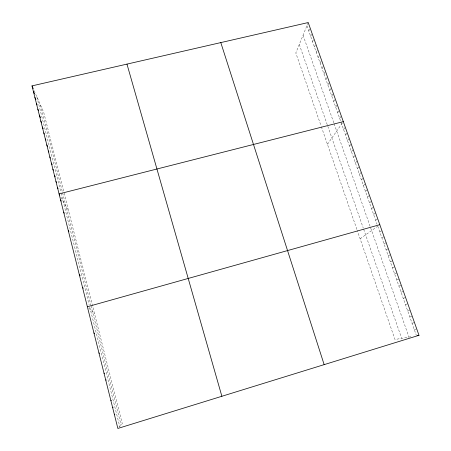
<?xml version="1.0" encoding="UTF-8"?>
<svg xmlns="http://www.w3.org/2000/svg" width="451" height="451" viewBox="0 0 451 451"><rect width="100%" height="100%" fill="white"/><g stroke="black" fill="none" stroke-linecap="round" stroke-linejoin="round"><path stroke-width="0.34" stroke-dasharray="2.25 1.69" d="M308.213 22.55L295.817 52.947L321.129 126.094M308.788 31.012L310.102 27.877M310.666 36.317L311.731 33.842M312.543 41.644L313.896 38.594M314.437 46.989L315.807 43.984M316.331 52.355L317.724 49.39M318.231 57.739L319.646 54.819M320.142 63.146L321.292 60.846M322.065 68.575L323.514 65.745M323.987 74.026L325.165 71.794M325.921 79.494L327.415 76.749M327.86 84.985L329.371 82.285M329.805 90.493L331.338 87.838M331.761 96.024L333.317 93.419M333.723 101.576L334.986 99.53M335.691 107.152L337.292 104.638M337.669 112.75L339.287 110.281M339.654 118.365L341.294 115.946M327.432 144.314L342.98 122.108M343.589 129.499L345.274 127.171M345.539 135.018L347.242 132.735M347.495 140.554L349.221 138.316M349.457 146.107L351.205 143.925M351.43 151.688L353.195 149.552M353.409 157.286L355.196 155.195M355.394 162.907L357.203 160.866M357.384 168.55L359.221 166.554M119.036 427.176L122.283 423.658L63.924 192.402M359.385 174.21L361.245 172.271M361.398 179.898L363.275 178.004M363.41 185.603L365.316 183.76M365.434 191.331L367.362 189.544M367.469 197.081L369.42 195.345M369.51 202.854L371.483 201.169M371.556 208.65L373.552 207.015M373.614 214.467L375.632 212.883M375.677 220.308L377.718 218.78M360.123 238.776L377.222 226.549M379.827 232.056L381.918 230.636M381.912 237.965L384.026 236.595M384.01 243.901L386.152 242.582M386.112 249.854L388.277 248.591M388.226 255.83L390.414 254.629M390.346 261.834L392.562 260.684M392.477 267.86L394.715 266.767M394.614 273.909L396.88 272.872M396.762 279.981L399.05 279.006M398.915 286.081L401.232 285.156M401.08 292.203L403.419 291.34M403.25 298.348L405.618 297.542M405.432 304.521L407.822 303.771M407.619 310.711L410.038 310.029M409.818 316.935L412.265 316.309M412.022 323.175L414.497 322.612M414.238 329.45L416.735 328.942M410.788 336.739L394.98 339.507L357.215 230.376M88.7 308.056L94.563 313.811M60.857 197.093L68.67 211.209M34.175 90.769L43.719 112.344L63.766 191.776M306.922 25.724L377.059 224.22M377.746 226.171L416.239 335.116M303.055 35.195L333.915 123.151M334.123 123.76L408.95 337.06M299.284 44.435L363.252 228.076M363.681 229.3L401.661 338.335M321.354 126.742L357.012 229.779M40.455 104.965L62.43 192.205M62.593 192.848L90.871 305.13M91.04 305.795L121.06 424.983M36.897 96.926L60.919 192.492M61.088 193.158L89.123 304.713M89.755 307.21L119.724 426.437"/><path stroke-width="0.68" d="M114.357 414.458L114.864 414.097M112.615 407.507L113.139 407.219M110.884 400.584L111.42 400.375M418.99 335.302L117.863 428.45L32.01 85.882L308.213 22.55L418.99 335.302L417.096 335.634M87.364 306.742L379.815 224.694M343.307 121.635L59.081 193.885L59.752 195.097M105.726 380.001L106.312 380.007M104.018 373.197L104.621 373.276M98.949 352.964L99.598 353.246M93.943 332.99L94.642 333.469M82.499 287.343L83.305 288.279M79.297 274.546L80.126 275.612M68.276 230.579L68.896 231.566M63.647 212.122L64.296 213.222M60.597 199.94L61.263 201.118M57.519 187.672L58.032 188.614M55.969 181.488L56.488 182.452M54.43 175.326L55.214 176.82M52.891 169.187L53.421 170.213M51.358 163.082L52.164 164.654M49.836 156.993L50.377 158.075M48.313 150.933L48.866 152.038M46.803 144.901L47.637 146.598M45.297 138.891L45.855 140.047M43.798 132.904L44.361 134.088M42.304 126.94L43.161 128.761M40.816 121.003L41.684 122.858M39.333 115.09L40.5 117.615M37.856 109.204L38.566 110.749M36.384 103.335L37.1 104.914M34.919 97.495L35.888 99.637M33.464 91.677L34.439 93.859M32.01 85.882L33.239 88.655M220.798 42.591L324.151 364.639M126.968 64.11L221.875 396.277"/></g></svg>
